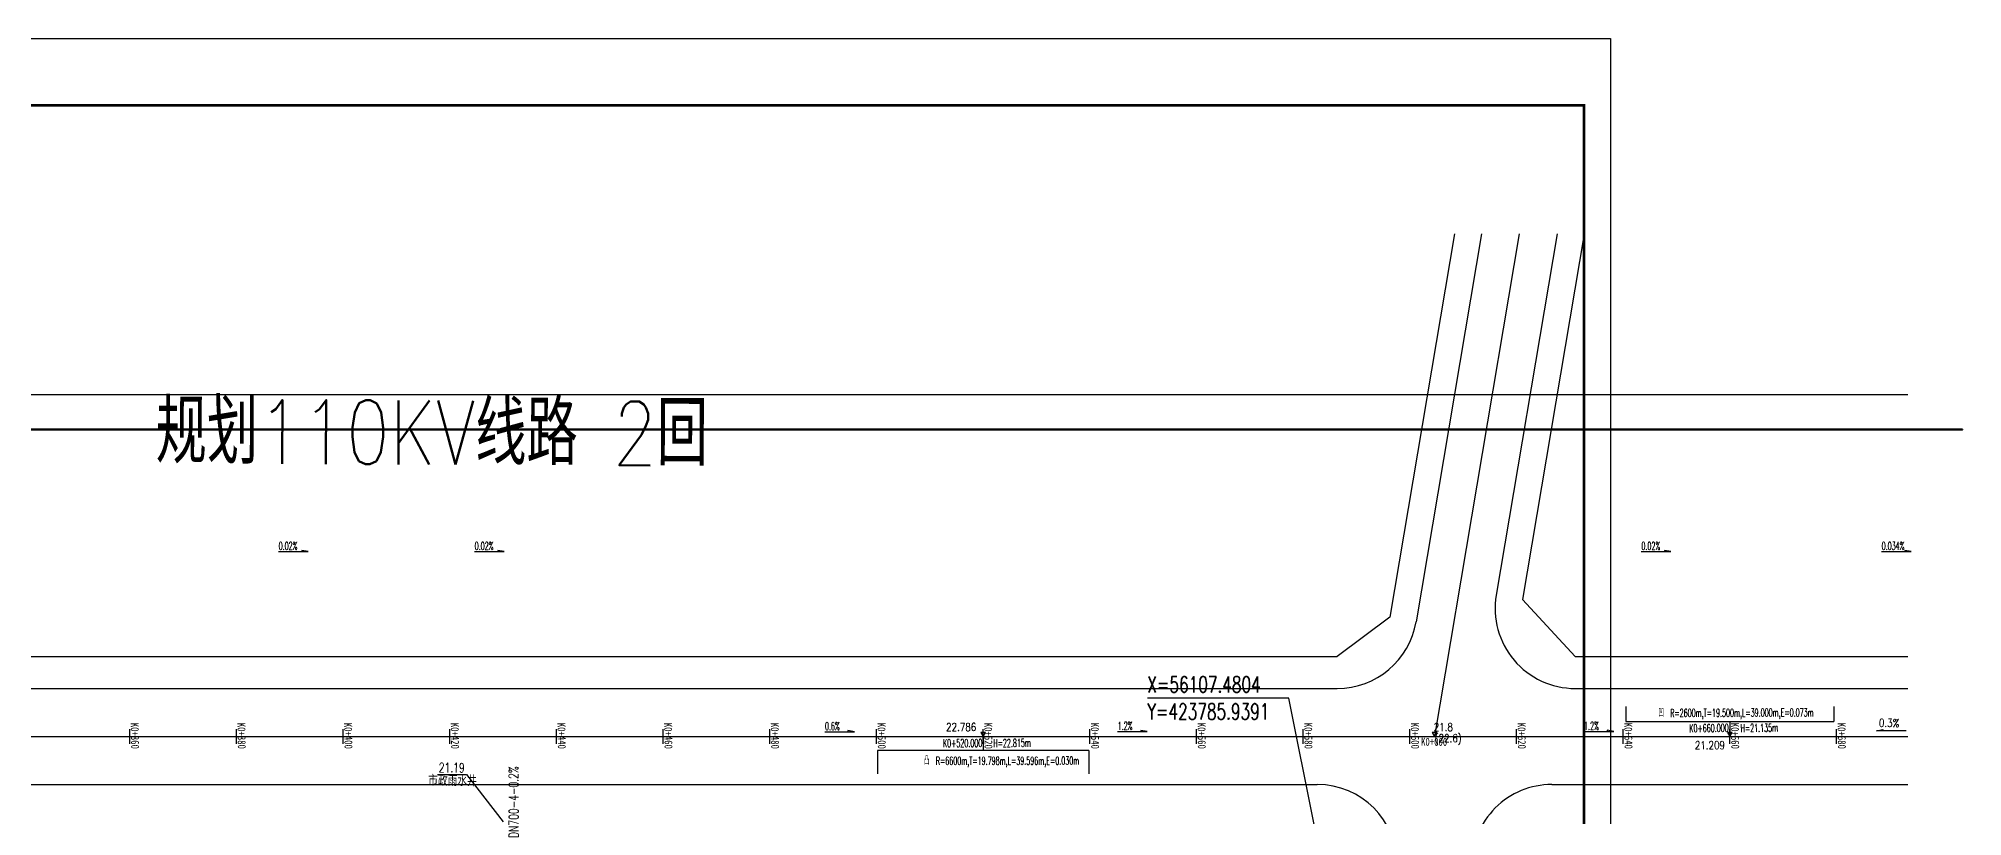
# Model space of a CAD drawing. Header units: millimetres. Extents: x 418304 to 847498, y 48187 to 111456.
# Drawn here: x 423546.8 to 423907.5, y 55084.1 to 55229.9 of the extents above; entities that cross this region are included whole.
import ezdxf

# ---------------------------------------------------------------- set-up
doc = ezdxf.new("R2010")
doc.units = ezdxf.units.MM
doc.header["$LTSCALE"] = 1000
doc.linetypes.add('X3', pattern=[5, 4, -1])
for name, color, linetype in [('DIM_COOR', 3, 'Continuous'), ('PUB_TEXT', 7, 'Continuous'), ('TK', 4, 'Continuous'), ('TWT_TEXT', 7, 'Continuous'), ('规划110kV线路', 255, 'Continuous'), ('道路网', 7, 'Continuous'), ('高程设计数据', 7, 'Continuous')]:
    doc.layers.add(name, color=color, linetype=linetype)
doc.styles.add('_TCH_DIM', font='SIMPLEX', dxfattribs={"bigfont": 'GBCBIG'})
doc.styles.add('HZ', font='rs.shx', dxfattribs={"width": 0.8, "bigfont": 'hztxt.shx'})
doc.styles.add('等线体', font='simhei.ttf')

# ---------------------------------------------------------------- blocks, each defined once
blk = doc.blocks.new('wetrewtewtre')
at = {"layer": '道路网', "color": 8, "linetype": 'Continuous'}
for p, q in [((423812.22, 56218.16), (423800.11, 56146.32)), ((423812.22, 56218.16), (423800.11, 56146.32)), ((423817.29, 56218.16), (423805.04, 56145.49)), ((423817.29, 56218.16), (423805.04, 56145.49)), ((423831.49, 56218.16), (423820.08, 56150.47)), ((423831.49, 56218.16), (423820.08, 56150.47)), ((423836.56, 56218.16), (423825.01, 56149.64)), ((423836.56, 56218.16), (423825.01, 56149.64)), ((423825.01, 56149.64), (423834.87, 56138.98)), ((423825.01, 56149.64), (423834.87, 56138.98)), ((423800.11, 56146.32), (423790.25, 56138.98)), ((423800.11, 56146.32), (423790.25, 56138.98)), ((423342.15, 56138.98), (423790.25, 56138.98)), ((423342.15, 56138.98), (423790.25, 56138.98)), ((423834.87, 56138.98), (423897.23, 56138.98)), ((423834.87, 56138.98), (423897.23, 56138.98)), ((423342.15, 56132.98), (423790.25, 56132.98)), ((423342.15, 56132.98), (423790.25, 56132.98)), ((423834.87, 56132.98), (423897.23, 56132.98)), ((423834.87, 56132.98), (423897.23, 56132.98)), ((423342.15, 56114.98), (423786.51, 56114.98)), ((423342.15, 56114.98), (423786.51, 56114.98)), ((423830.51, 56114.98), (423897.23, 56114.98)), ((423830.51, 56114.98), (423897.23, 56114.98))]:
    blk.add_line(p, q, dxfattribs=at)
at = {"layer": '道路网', "color": 8, "linetype": 'X3'}
for p, q in [((423824.39, 56218.16), (423808.51, 56123.98)), ((423824.39, 56218.16), (423808.51, 56123.98)), ((423342.15, 56123.98), (423897.23, 56123.98)), ((423342.15, 56123.98), (423897.23, 56123.98))]:
    blk.add_line(p, q, dxfattribs=at)
at = {"layer": '道路网', "color": 8, "linetype": 'Continuous', "lineweight": 30}
for p, q in [((423563.9, 56122.58), (423563.9, 56125.38)), ((423563.9, 56122.58), (423563.9, 56125.38)), ((423583.9, 56122.58), (423583.9, 56125.38)), ((423583.9, 56122.58), (423583.9, 56125.38)), ((423603.9, 56122.58), (423603.9, 56125.38)), ((423603.9, 56122.58), (423603.9, 56125.38)), ((423623.9, 56122.58), (423623.9, 56125.38)), ((423623.9, 56122.58), (423623.9, 56125.38)), ((423643.9, 56122.58), (423643.9, 56125.38)), ((423643.9, 56122.58), (423643.9, 56125.38)), ((423663.9, 56122.58), (423663.9, 56125.38)), ((423663.9, 56122.58), (423663.9, 56125.38)), ((423683.9, 56122.58), (423683.9, 56125.38)), ((423683.9, 56122.58), (423683.9, 56125.38)), ((423703.9, 56122.58), (423703.9, 56125.38)), ((423703.9, 56122.58), (423703.9, 56125.38)), ((423723.9, 56122.58), (423723.9, 56125.38)), ((423723.9, 56122.58), (423723.9, 56125.38)), ((423743.9, 56122.58), (423743.9, 56125.38)), ((423743.9, 56122.58), (423743.9, 56125.38)), ((423763.9, 56122.58), (423763.9, 56125.38)), ((423763.9, 56122.58), (423763.9, 56125.38)), ((423783.9, 56122.58), (423783.9, 56125.38)), ((423783.9, 56122.58), (423783.9, 56125.38)), ((423803.9, 56122.58), (423803.9, 56125.38)), ((423803.9, 56122.58), (423803.9, 56125.38)), ((423823.9, 56122.58), (423823.9, 56125.38)), ((423823.9, 56122.58), (423823.9, 56125.38)), ((423843.9, 56122.58), (423843.9, 56125.38)), ((423843.9, 56122.58), (423843.9, 56125.38)), ((423863.9, 56122.58), (423863.9, 56125.38)), ((423863.9, 56122.58), (423863.9, 56125.38)), ((423883.9, 56122.58), (423883.9, 56125.38)), ((423883.9, 56122.58), (423883.9, 56125.38)), ((423807.11, 56123.98), (423809.91, 56123.98)), ((423807.11, 56123.98), (423809.91, 56123.98))]:
    blk.add_line(p, q, dxfattribs=at)
at = {"layer": '道路网', "color": 8, "linetype": 'Continuous'}
for centre, start, end in [((423834.87, 56147.98), 170.4299, 270), ((423834.87, 56147.98), 170.4299, 270), ((423790.25, 56147.98), 270, 350.4299), ((423790.25, 56147.98), 270, 350.4299), ((423786.51, 56099.98), 0.0001, 90), ((423786.51, 56099.98), 0.0001, 90), ((423830.51, 56099.98), 90, 180.0001), ((423830.51, 56099.98), 90, 180.0001)]:
    blk.add_arc(centre, 15, start, end, dxfattribs=at)
at = {"layer": '道路网', "color": 8, "linetype": 'Continuous', "style": '等线体', "width": 0.8}
for s, rotation, p in [('K0+360', 271.0552, (423564.07, 56126.53)), ('K0+360', 271.0552, (423564.07, 56126.53)), ('K0+380', 271.0552, (423584.07, 56126.53)), ('K0+380', 271.0552, (423584.07, 56126.53)), ('K0+400', 271.0552, (423604.07, 56126.53)), ('K0+400', 271.0552, (423604.07, 56126.53)), ('K0+420', 271.0552, (423624.07, 56126.53)), ('K0+420', 271.0552, (423624.07, 56126.53)), ('K0+440', 271.0552, (423644.07, 56126.53)), ('K0+440', 271.0552, (423644.07, 56126.53)), ('K0+460', 271.0552, (423664.07, 56126.53)), ('K0+460', 271.0552, (423664.07, 56126.53)), ('K0+480', 271.0552, (423684.07, 56126.53)), ('K0+480', 271.0552, (423684.07, 56126.53)), ('K0+500', 271.0552, (423704.07, 56126.53)), ('K0+500', 271.0552, (423704.07, 56126.53)), ('K0+520', 271.0552, (423724.07, 56126.53)), ('K0+520', 271.0552, (423724.07, 56126.53)), ('K0+540', 271.0552, (423744.07, 56126.53)), ('K0+540', 271.0552, (423744.07, 56126.53)), ('K0+560', 271.0552, (423764.07, 56126.53)), ('K0+560', 271.0552, (423764.07, 56126.53)), ('K0+580', 271.0552, (423784.07, 56126.53)), ('K0+580', 271.0552, (423784.07, 56126.53)), ('K0+600', 271.0552, (423804.07, 56126.53)), ('K0+600', 271.0552, (423804.07, 56126.53)), ('K0+620', 271.0552, (423824.07, 56126.53)), ('K0+620', 271.0552, (423824.07, 56126.53)), ('K0+640', 271.0552, (423844.07, 56126.53)), ('K0+640', 271.0552, (423844.07, 56126.53)), ('K0+660', 271.0552, (423864.07, 56126.53)), ('K0+660', 271.0552, (423864.07, 56126.53)), ('K0+680', 271.0552, (423884.07, 56126.53)), ('K0+680', 271.0552, (423884.07, 56126.53)), ('K0+000', 359.6331, (423805.98, 56122.25)), ('K0+000', 359.6331, (423805.98, 56122.25))]:
    blk.add_text(s, height=1.5, rotation=rotation, dxfattribs=at).set_placement(p)
blk = doc.blocks.new('GeYuanFrame_43460816', base_point=(11.55, 13.52))
at = {"layer": 'TK'}
blk.add_lwpolyline([(11.55, 854.52), (1497.55, 854.52), (1497.55, 13.52), (11.55, 13.52)], close=True, dxfattribs=at)
at = {"layer": 'TK', "const_width": 1}
blk.add_lwpolyline([(1487.55, 844.52), (1487.55, 23.52), (36.55, 23.52), (36.55, 844.52)], close=True, dxfattribs=at)

msp = doc.modelspace()

# ---------------------------------------------------------------- linework, layer by layer
at = {"layer": 'DIM_COOR', "color": 3}
for p, q in [((423781.185, 55106.318), (423754.675, 55106.318)), ((423785.939, 55082.608), (423781.185, 55106.318))]:
    msp.add_line(p, q, dxfattribs=at)
at = {"layer": 'TWT_TEXT', "color": 4}
for p, q in [((423621.549, 55091.986), (423626.995, 55091.986)), ((423626.995, 55091.986), (423633.896, 55083.108))]:
    msp.add_line(p, q, dxfattribs=at)
at = {"layer": '规划110kV线路', "color": 210, "lineweight": 50, "ltscale": 5, "flags": 128}
msp.add_lwpolyline([(423333.496, 55084.108), (423411.446, 55084.108), (423411.446, 55156.658), (423907.496, 55156.658), (423907.496, 55156.658)], dxfattribs=at)
msp.add_lwpolyline([(423333.496, 55084.108), (423411.446, 55084.108), (423411.446, 55156.658), (423907.496, 55156.658), (423907.496, 55156.658)], dxfattribs=at)
at = {"layer": '道路网', "color": 1, "linetype": 'Continuous'}
msp.add_line((423897.23, 55163.158), (423403.446, 55163.158), dxfattribs=at)
msp.add_line((423897.23, 55163.158), (423403.446, 55163.158), dxfattribs=at)
at = {"layer": '高程设计数据', "color": 1, "linetype": 'Continuous'}
for p, q in [((423844.396, 55104.708), (423844.396, 55101.908)), ((423844.396, 55104.708), (423844.396, 55101.908)), ((423883.396, 55104.708), (423883.396, 55101.908)), ((423883.396, 55104.708), (423883.396, 55101.908)), ((423844.396, 55101.908), (423883.396, 55101.908)), ((423844.396, 55101.908), (423883.396, 55101.908)), ((423863.896, 55101.908), (423863.896, 55099.108)), ((423863.896, 55101.908), (423863.896, 55099.108)), ((423723.896, 55099.108), (423723.896, 55096.458)), ((423723.896, 55099.108), (423723.896, 55096.458)), ((423704.098, 55096.458), (423704.098, 55092.108)), ((423743.694, 55096.458), (423704.098, 55096.458)), ((423704.098, 55096.458), (423704.098, 55092.108)), ((423743.694, 55096.458), (423704.098, 55096.458)), ((423743.694, 55096.458), (423743.694, 55092.108)), ((423743.694, 55096.458), (423743.694, 55092.108))]:
    msp.add_line(p, q, dxfattribs=at)
at = {"layer": '高程设计数据', "color": 4, "linetype": 'Continuous', "flags": 128}
for points in [[(423591.766, 55133.759), (423597.339, 55133.753), (423596.122, 55133.978), (423596.122, 55133.755)], [(423591.766, 55133.759), (423597.339, 55133.753), (423596.122, 55133.978), (423596.122, 55133.755)], [(423628.516, 55133.759), (423634.089, 55133.753), (423632.872, 55133.978), (423632.872, 55133.755)], [(423628.516, 55133.759), (423634.089, 55133.753), (423632.872, 55133.978), (423632.872, 55133.755)], [(423847.263, 55133.759), (423852.836, 55133.753), (423851.62, 55133.978), (423851.62, 55133.755)], [(423847.263, 55133.759), (423852.836, 55133.753), (423851.62, 55133.978), (423851.62, 55133.755)], [(423892.313, 55133.759), (423897.886, 55133.753), (423896.669, 55133.978), (423896.669, 55133.755)], [(423892.313, 55133.759), (423897.886, 55133.753), (423896.669, 55133.978), (423896.669, 55133.755)], [(423694.181, 55099.986), (423699.754, 55099.98), (423698.538, 55100.205), (423698.537, 55099.981)], [(423694.181, 55099.986), (423699.754, 55099.98), (423698.538, 55100.205), (423698.537, 55099.981)], [(423749.077, 55100.034), (423754.65, 55100.029), (423753.433, 55100.254), (423753.433, 55100.03)], [(423749.077, 55100.034), (423754.65, 55100.029), (423753.433, 55100.254), (423753.433, 55100.03)], [(423836.52, 55100.056), (423842.093, 55100.05), (423840.876, 55100.275), (423840.876, 55100.051)], [(423836.52, 55100.056), (423842.093, 55100.05), (423840.876, 55100.275), (423840.876, 55100.051)], [(423896.913, 55100.179), (423891.34, 55100.178), (423892.557, 55100.401), (423892.557, 55100.178)], [(423896.913, 55100.179), (423891.34, 55100.178), (423892.557, 55100.401), (423892.557, 55100.178)]]:
    msp.add_lwpolyline(points, dxfattribs=at)
at = {"layer": '高程设计数据', "color": 1, "linetype": 'Continuous', "flags": 128}
for points in [[(423723.896, 55099.108), (423724.338, 55099.874), (423723.454, 55099.874)], [(423723.896, 55099.108), (423724.338, 55099.874), (423723.454, 55099.874)], [(423808.515, 55099.108), (423808.957, 55099.874), (423808.073, 55099.874)], [(423808.515, 55099.108), (423808.957, 55099.874), (423808.073, 55099.874)], [(423863.896, 55099.108), (423864.338, 55099.874), (423863.454, 55099.874)], [(423863.896, 55099.108), (423864.338, 55099.874), (423863.454, 55099.874)]]:
    msp.add_lwpolyline(points, close=True, dxfattribs=at)

# ---------------------------------------------------------------- block references
at = {"xscale": 0.5, "yscale": 0.5, "zscale": 0.5, "rotation": 270}
msp.add_blockref('GeYuanFrame_43460816', (423421.008, 55229.932), dxfattribs=at)
msp.add_blockref('wetrewtewtre', (0, -1024.872))

# ---------------------------------------------------------------- texts
at = {"layer": 'PUB_TEXT', "style": '_TCH_DIM', "width": 0.705882}
for s, p in [('X=56107.4804', (423754.675, 55107.368)), ('Y=423785.9391', (423754.675, 55102.293))]:
    msp.add_text(s, height=2.975, dxfattribs=at).set_placement(p)
at = {"layer": 'TWT_TEXT', "color": 4, "style": '_TCH_DIM', "width": 0.705882}
for s, rotation, p in [('21.19', 359.35979, (423621.815, 55092.395, 62.17)), ('DN700-4-0.2%', 90.14551, (423636.762, 55080.085, 39.375))]:
    msp.add_text(s, height=1.785, rotation=rotation, dxfattribs=at).set_placement(p)
at = {"layer": 'TWT_TEXT', "color": 4, "style": '_TCH_DIM'}
msp.add_text('市政雨水井', height=2.0255, rotation=359.35979, dxfattribs=at).set_placement((423619.824, 55089.874, 62.17))
at = {"layer": '规划110kV线路', "color": 4, "linetype": 'Continuous', "style": 'HZ', "width": 0.8}
msp.add_text('规划110KV线路 2回', height=12, rotation=359.7687, dxfattribs=at).set_placement((423568.717, 55150.282, -3.14))
msp.add_text('规划110KV线路 2回', height=12, rotation=359.7687, dxfattribs=at).set_placement((423568.717, 55150.282, -3.14))
at = {"layer": '高程设计数据', "color": 1, "linetype": 'Continuous', "style": 'HZ'}
for s, rotation, width, p in [('0.02%%%', 359.92167, 0.5, (423591.798, 55134.07)), ('0.02%%%', 359.92167, 0.5, (423591.798, 55134.07)), ('0.02%%%', 359.92167, 0.5, (423628.548, 55134.07)), ('0.02%%%', 359.92167, 0.5, (423628.548, 55134.07)), ('0.02%%%', 359.92167, 0.5, (423847.296, 55134.07)), ('0.02%%%', 359.92167, 0.5, (423847.296, 55134.07)), ('0.034%%%', 359.92167, 0.5, (423892.345, 55134.07)), ('0.034%%%', 359.92167, 0.5, (423892.345, 55134.07)), ('0.6%', 359.92167, 0.5, (423694.214, 55100.297)), ('0.6%', 359.92167, 0.5, (423694.214, 55100.297)), ('22.786', 0.18894, 0.8, (423716.932, 55100.119)), ('22.786', 0.18894, 0.8, (423716.932, 55100.119)), ('1.2%', 359.92167, 0.5, (423749.109, 55100.346)), ('1.2%', 359.92167, 0.5, (423749.109, 55100.346)), ('21.8', 0.18894, 0.8, (423808.35, 55100.121)), ('21.8', 0.18894, 0.8, (423808.35, 55100.121)), ('1.2%', 359.92167, 0.5, (423836.552, 55100.367)), ('1.2%', 359.92167, 0.5, (423836.552, 55100.367)), ('凹  R=2600m,T=19.500m,L=39.000m,E=0.073m', 0.25766, 0.5, (423850.489, 55102.745)), ('凹  R=2600m,T=19.500m,L=39.000m,E=0.073m', 0.25766, 0.5, (423850.489, 55102.745)), ('K0+660.000', 0.81408, 0.5, (423856.282, 55099.879)), ('K0+660.000', 0.81408, 0.5, (423856.282, 55099.879)), ('H=21.135m', 0.81408, 0.5, (423865.883, 55099.927)), ('H=21.135m', 0.81408, 0.5, (423865.883, 55099.927)), ('0.3%', 358.88186, 0.8, (423891.807, 55100.931)), ('0.3%', 358.88186, 0.8, (423891.807, 55100.931)), ('K0+520.000', 0.26747, 0.5, (423716.345, 55097.106)), ('K0+520.000', 0.26747, 0.5, (423716.345, 55097.106)), ('H=22.815m', 0.62523, 0.5, (423725.785, 55097.097)), ('H=22.815m', 0.62523, 0.5, (423725.785, 55097.097)), ('21.209', 0.18894, 0.8, (423857.309, 55096.714)), ('21.209', 0.18894, 0.8, (423857.309, 55096.714)), ('凸  R=6600m,T=19.798m,L=39.596m,E=0.030m', 0.07377, 0.5, (423712.793, 55093.792)), ('凸  R=6600m,T=19.798m,L=39.596m,E=0.030m', 0.07377, 0.5, (423712.793, 55093.792))]:
    msp.add_text(s, height=1.5, rotation=rotation, dxfattribs=dict(at, width=width)).set_placement(p)
at = {"layer": '高程设计数据', "color": 3, "linetype": 'Continuous', "style": 'HZ', "width": 0.8}
msp.add_text('(22.6)', height=1.5, rotation=0.18894, dxfattribs=at).set_placement((423808.547, 55098.008))
msp.add_text('(22.6)', height=1.5, rotation=0.18894, dxfattribs=at).set_placement((423808.547, 55098.008))

doc.saveas('drawing.dxf')
